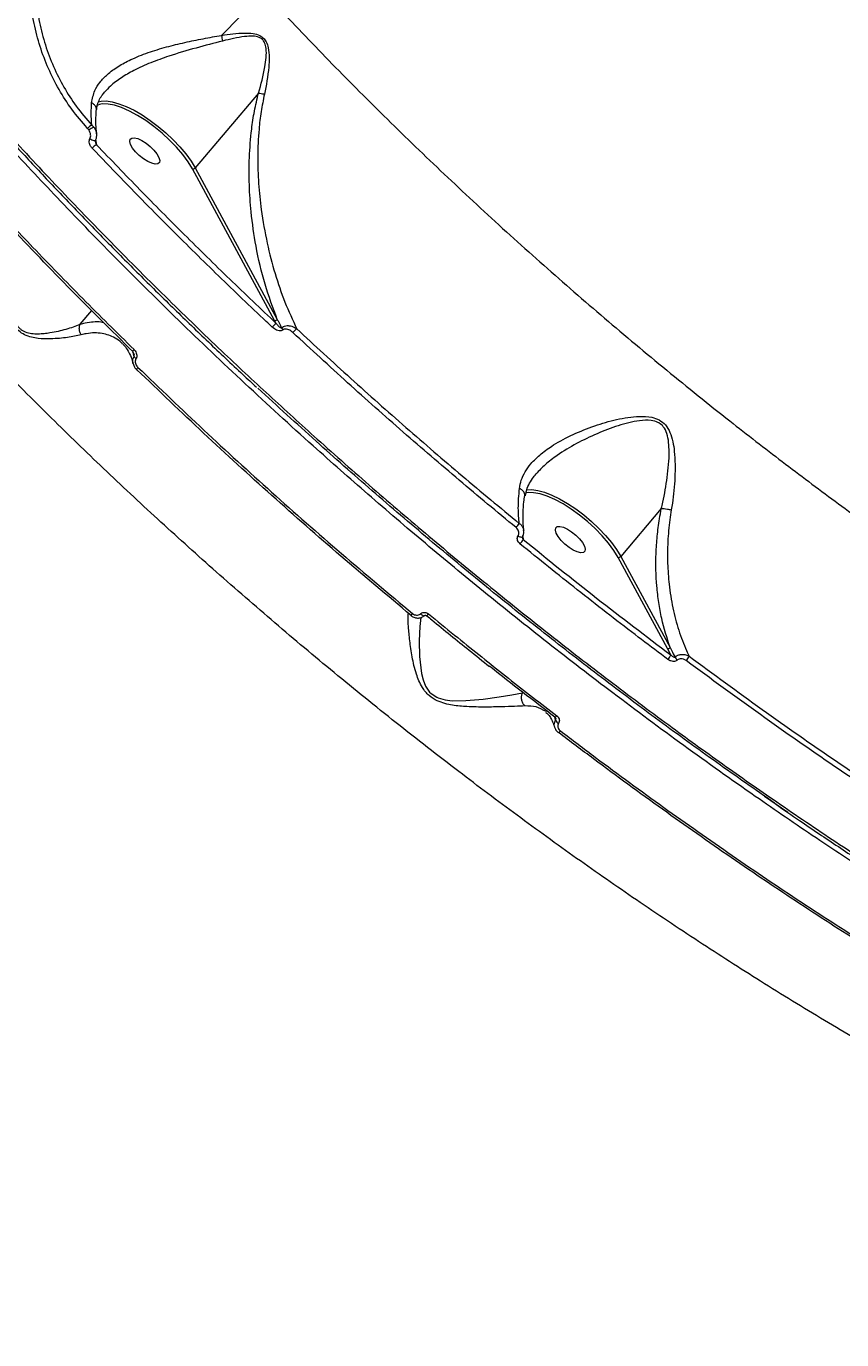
# Model space of a CAD drawing. Header units: millimetres. Extents: x -8607 to 7621, y -5747 to 4382.
# Drawn here: x 5326.1 to 5521.9, y -822.9 to -507.7 of the extents above; entities that cross this region are included whole.
import ezdxf

# ---------------------------------------------------------------- set-up
doc = ezdxf.new("R2010")
doc.units = ezdxf.units.MM
doc.layers.add('DIKOM_ОБЪЕКТ', color=7, linetype='Continuous')
doc.layers.add('DIKOM_РАЗМЕР_ОБЪЕКТА', color=7, linetype='Continuous')
doc.styles.add('style1', font='arial.ttf', dxfattribs={"width": 0.8})
doc.dimstyles.new('1-50', dxfattribs={"dimtxt": 300, "dimasz": 200, "dimexe": 100, "dimexo": 0, "dimgap": 100, "dimtad": 1, "dimtxsty": 'style1', "dimcen": 200, "dimclrd": 7, "dimclre": 7, "dimclrt": 7, "dimadec": 1, "dimazin": 2, "dimtfac": 1, "dimtmove": 0, "dimatfit": 2, "dimfxl": 0, "dimlwd": 25, "dimlwe": 18, "dimarcsym": 0})

# ---------------------------------------------------------------- blocks, each defined once
blk = doc.blocks.new('*D11')
at = {"layer": 'Defpoints', "color": 0, "transparency": 16777216}
for p in [(7619.37, -165.15), (-6826.53, -739.39), (7619.37, -5647.14)]:
    blk.add_point(p, dxfattribs=at)
at = {"layer": 'DIKOM_РАЗМЕР_ОБЪЕКТА', "color": 7, "lineweight": 18, "transparency": 16777216}
for p, q in [((7619.37, -165.15), (7619.37, -5747.14)), ((-6826.53, -739.39), (-6826.53, -5747.14))]:
    blk.add_line(p, q, dxfattribs=at)
at = {"layer": 'DIKOM_РАЗМЕР_ОБЪЕКТА', "color": 7, "lineweight": 25, "transparency": 16777216}
blk.add_line((-6626.53, -5647.14), (7419.37, -5647.14), dxfattribs=at)
at = {"layer": 'DIKOM_РАЗМЕР_ОБЪЕКТА', "color": 7, "transparency": 16777216}
for points in [[(-6626.53, -5613.8), (-6626.53, -5680.47), (-6826.53, -5647.14)], [(7419.37, -5613.8), (7419.37, -5680.47), (7619.37, -5647.14)]]:
    blk.add_solid(points, dxfattribs=at)
at = {"layer": 'DIKOM_РАЗМЕР_ОБЪЕКТА', "color": 7, "transparency": 16777216, "insert": (396.42, -5393.96), "char_height": 300, "attachment_point": 5, "style": 'style1'}
blk.add_mtext('14400', dxfattribs=at)
blk = doc.blocks.new('*D13')
at = {"layer": 'Defpoints', "color": 0, "transparency": 16777216}
for p in [(-5326.53, -191.39), (6073.47, -191.39), (6073.47, -4959.53)]:
    blk.add_point(p, dxfattribs=at)
at = {"layer": 'DIKOM_РАЗМЕР_ОБЪЕКТА', "color": 7, "lineweight": 18, "transparency": 16777216}
for p, q in [((-5326.53, -191.39), (-5326.53, -5059.53)), ((6073.47, -191.39), (6073.47, -5059.53))]:
    blk.add_line(p, q, dxfattribs=at)
at = {"layer": 'DIKOM_РАЗМЕР_ОБЪЕКТА', "color": 7, "lineweight": 25, "transparency": 16777216}
blk.add_line((-5126.53, -4959.53), (5873.47, -4959.53), dxfattribs=at)
at = {"layer": 'DIKOM_РАЗМЕР_ОБЪЕКТА', "color": 7, "transparency": 16777216}
for points in [[(-5126.53, -4926.2), (-5126.53, -4992.86), (-5326.53, -4959.53)], [(5873.47, -4926.2), (5873.47, -4992.86), (6073.47, -4959.53)]]:
    blk.add_solid(points, dxfattribs=at)
at = {"layer": 'DIKOM_РАЗМЕР_ОБЪЕКТА', "color": 7, "transparency": 16777216, "insert": (373.47, -4706.36), "char_height": 300, "attachment_point": 5, "style": 'style1'}
blk.add_mtext('11400', dxfattribs=at)

msp = doc.modelspace()

# ---------------------------------------------------------------- linework, layer by layer
at = {"layer": 'DIKOM_ОБЪЕКТ', "color": 7, "linetype": 'Continuous', "lineweight": 15}
for p, q in [((5381.882, -523.707), (5366.694, -541.651)), ((5341.169, -532.568), (5340.861, -532.174)), ((5341.877, -531.389), (5342.375, -531.908)), ((5342.732, -535.051), (5342.745, -535.033)), ((5342.774, -534.847), (5343.007, -536.113)), ((5343.016, -533.477), (5342.959, -533.091)), ((5385.74, -578.249), (5366.036, -541.87)), ((5366.694, -541.651), (5386.399, -578.03)), ((5339.061, -579.188), (5341.854, -575.888)), ((5386.134, -578.975), (5385.74, -578.249)), ((5448.515, -615.083), (5448.224, -615.375)), ((5478.575, -623.417), (5468.856, -634.9)), ((5445.323, -630.13), (5445.457, -630.859)), ((5480.037, -656.979), (5468.197, -635.119)), ((5468.856, -634.9), (5480.696, -656.761)), ((5480.892, -658.546), (5480.037, -656.979)), ((5445.272, -667.649), (5445.394, -667.505)), ((5450.982, -672.289), (5450.848, -672.158)), ((5453.896, -677.2), (5453.892, -677.197)), ((5503.333, -692.388), (5508.984, -696.227))]:
    msp.add_line(p, q, dxfattribs=at)
at = {"layer": 'DIKOM_ОБЪЕКТ', "color": 7, "linetype": 'Continuous', "lineweight": 15, "flags": 128}
for points in [[(5343.378, -525.848), (5344.092, -525.665), (5345.328, -525.611), (5346.771, -525.809), (5348.39, -526.256), (5350.15, -526.941), (5352.012, -527.849), (5353.937, -528.961), (5355.882, -530.253), (5357.805, -531.697), (5359.664, -533.261), (5361.42, -534.912), (5363.034, -536.613), (5364.471, -538.328), (5365.7, -540.02), (5366.694, -541.651)], [(5366.036, -541.87), (5365.011, -540.198), (5363.734, -538.464), (5362.236, -536.708), (5360.553, -534.974), (5358.726, -533.304), (5356.799, -531.738), (5354.818, -530.313), (5352.831, -529.064), (5350.886, -528.022), (5349.031, -527.21), (5347.309, -526.65), (5345.763, -526.355), (5344.443, -526.33)], [(5341.426, -534.623), (5341.657, -534.78), (5341.905, -534.917), (5342.152, -535.022), (5342.376, -535.087), (5342.561, -535.108), (5342.69, -535.081), (5342.732, -535.051)], [(5358.084, -540.406), (5357.71, -540.713), (5357.081, -540.768), (5356.25, -540.566), (5355.284, -540.124), (5354.26, -539.478), (5353.262, -538.68), (5352.371, -537.795), (5351.659, -536.894), (5351.183, -536.05), (5350.982, -535.332), (5351.072, -534.798), (5351.447, -534.491), (5352.075, -534.436), (5352.906, -534.638), (5353.872, -535.08), (5354.896, -535.726), (5355.894, -536.524), (5356.785, -537.409), (5357.498, -538.31), (5357.974, -539.154), (5358.174, -539.872), (5358.084, -540.406)], [(5352, -585.249), (5351.89, -585.384), (5351.8, -585.508), (5351.731, -585.616), (5351.688, -585.703), (5351.671, -585.768), (5351.682, -585.806), (5351.684, -585.808)], [(5351.684, -585.808), (5351.719, -585.817), (5351.782, -585.8)], [(5352.953, -589.534), (5352.848, -589.663), (5352.76, -589.782), (5352.691, -589.886), (5352.646, -589.972), (5352.624, -590.037), (5352.627, -590.079), (5352.631, -590.085)], [(5352.631, -590.085), (5352.654, -590.096), (5352.705, -590.088)], [(5446.604, -619.579), (5446.592, -619.58), (5446.057, -619.661)], [(5446.15, -618.931), (5446.253, -618.914), (5447.489, -618.86), (5448.932, -619.058), (5450.551, -619.504), (5452.311, -620.189), (5454.173, -621.098), (5456.098, -622.21), (5458.043, -623.502), (5459.966, -624.946), (5461.826, -626.51), (5463.581, -628.16), (5465.195, -629.862), (5466.632, -631.577), (5467.861, -633.268), (5468.856, -634.9)], [(5468.197, -635.119), (5467.172, -633.447), (5465.895, -631.712), (5464.397, -629.957), (5462.715, -628.223), (5460.887, -626.553), (5458.96, -624.986), (5456.979, -623.561), (5454.992, -622.313), (5453.047, -621.27), (5451.192, -620.459), (5449.47, -619.899), (5447.925, -619.604), (5446.604, -619.579)], [(5444.187, -629.962), (5444.4, -630.077), (5444.611, -630.167), (5444.81, -630.226), (5444.984, -630.251), (5445.124, -630.241), (5445.22, -630.196), (5445.251, -630.16)], [(5460.245, -633.655), (5459.871, -633.962), (5459.243, -634.016), (5458.412, -633.815), (5457.445, -633.373), (5456.422, -632.727), (5455.424, -631.929), (5454.532, -631.043), (5453.82, -630.142), (5453.344, -629.299), (5453.143, -628.581), (5453.233, -628.047), (5453.608, -627.74), (5454.236, -627.685), (5455.067, -627.886), (5456.033, -628.328), (5457.057, -628.974), (5458.055, -629.772), (5458.946, -630.658), (5459.659, -631.559), (5460.135, -632.403), (5460.336, -633.121), (5460.245, -633.655)], [(5418.473, -649.081), (5418.475, -649.072), (5418.498, -649.036)], [(5420.813, -648.657), (5420.953, -648.797), (5421.096, -648.919), (5421.237, -649.018), (5421.369, -649.089), (5421.487, -649.131), (5421.588, -649.141), (5421.665, -649.119), (5421.688, -649.102)], [(5420.825, -649.536), (5420.576, -651.735), (5420.438, -655.169), (5420.512, -658.877), (5421.002, -663.024), (5421.382, -664.515), (5421.997, -666.033), (5422.969, -667.436), (5423.353, -667.812), (5424.694, -668.687), (5425.039, -668.838), (5426.69, -669.307), (5428.41, -669.511), (5431.68, -669.495), (5435.834, -669.114), (5439.659, -668.601), (5442.701, -668.125), (5445.265, -667.657), (5445.267, -667.657), (5445.267, -667.657)], [(5453.011, -673.539), (5453.005, -673.511), (5453.021, -673.454)], [(5453.477, -673.116), (5453.364, -673.246), (5453.26, -673.357), (5453.17, -673.445), (5453.097, -673.506), (5453.044, -673.538), (5453.013, -673.54), (5453.011, -673.539)], [(5454.364, -676.78), (5454.254, -676.906), (5454.153, -677.013), (5454.065, -677.099), (5453.992, -677.161), (5453.937, -677.196), (5453.901, -677.203), (5453.896, -677.2)]]:
    msp.add_lwpolyline(points, dxfattribs=at)
at = {"layer": 'DIKOM_ОБЪЕКТ', "color": 7, "linetype": 'Continuous', "lineweight": 15}
for centre, radius, start, end in [((5276.557, -410.523), 138.446, 314.15325, 320.17291), ((5385.498, -508.015), 12.637, 188.37528, 194.66768), ((5344.715, -530.003), 3.683, 94.23809, 117.64668), ((5342.974, -533.859), 2.703, 113.9527, 141.42065), ((5343.349, -535.122), 3.358, 106.86683, 130.4822), ((5341.204, -533.273), 1.798, 7.11114, 49.38105), ((5343.984, -538.477), 2.558, 112.46814, 142.44786), ((5366.195, -541.247), 0.643, 255.67972, 321.05726), ((5389.093, -583.014), 5.007, 126.22618, 141.24072), ((5385.899, -577.626), 0.643, 255.68058, 321.05712), ((5389.286, -579.256), 1.997, 202.6567, 220.40191), ((5394.701, -584.89), 5.88, 128.31101, 140.74246), ((5353.186, -586.351), 1.297, 204.67574, 237.36607), ((5430.955, -617.037), 16.799, 319.3703, 323.70686), ((5434.548, -623.158), 13.353, 319.19596, 324.78281), ((5468.356, -634.496), 0.643, 255.67972, 321.05726), ((5416.115, -646.545), 3.462, 312.91722, 323.23293), ((5420.69, -647.254), 2.498, 310.43904, 324.77278), ((5480.196, -656.357), 0.643, 255.68058, 321.05712), ((5476.928, -656.723), 4.363, 318.11607, 335.30669), ((5484.106, -657.985), 2.46, 205.48137, 226.58414), ((5481.25, -656.967), 4.414, 318.41248, 335.02663), ((5454.566, -673.609), 1.501, 204.07813, 244.70411)]:
    msp.add_arc(centre, radius, start, end, dxfattribs=at)
for points, knots in [([(5800.866, -803.55), (5798.82, -803.961), (5793.452, -805.042), (5784.101, -806.083), (5772.972, -806.48), (5761.475, -806.091), (5750.043, -805.036), (5738.442, -803.37), (5726.87, -801.186), (5714.156, -798.261), (5700.232, -794.471), (5685.3, -789.76), (5670.337, -784.454), (5655.838, -778.796), (5641.463, -772.717), (5627.421, -766.359), (5612.292, -759.074), (5596.058, -750.765), (5579.016, -741.488), (5562.272, -731.86), (5546.339, -722.237), (5530.812, -712.432), (5515.883, -702.615), (5500.259, -691.94), (5483.974, -680.362), (5467.365, -668.055), (5451.324, -655.697), (5436.311, -643.702), (5421.905, -631.787), (5408.262, -620.128), (5393.784, -607.354), (5378.56, -593.432), (5362.985, -578.604), (5348.225, -563.991), (5334.667, -550.045), (5321.906, -536.417), (5310.049, -523.279), (5297.899, -509.305), (5285.576, -494.518), (5273.441, -479.225), (5262.26, -464.415), (5252.289, -450.515), (5243.186, -437.146), (5235.009, -424.46), (5227.33, -411.895), (5222.721, -403.719), (5220.372, -399.551)], [0, 0, 0, 0, 0.0156509, 0.0410528, 0.0664547, 0.0899044, 0.1133542, 0.1348277, 0.1563011, 0.1771003, 0.2025022, 0.227904, 0.2513538, 0.2748036, 0.2962771, 0.3177505, 0.3385497, 0.3639515, 0.3893534, 0.4128032, 0.436253, 0.4577264, 0.4791999, 0.4999991, 0.5244807, 0.5489623, 0.5715463, 0.5941304, 0.614795, 0.6354597, 0.6554668, 0.6808687, 0.7062706, 0.7297205, 0.7531703, 0.7746438, 0.7961173, 0.8169165, 0.8423185, 0.8677204, 0.8911702, 0.9146201, 0.9360936, 0.9575671, 0.9783663, 1, 1, 1, 1]), ([(5340.861, -532.174), (5339.55, -530.668), (5337.03, -527.771), (5333.93, -522.909), (5331.383, -517.875), (5329.367, -512.551), (5327.914, -507.011), (5327.021, -501.328), (5326.688, -495.582), (5326.941, -489.853), (5327.702, -484.192), (5328.654, -480.559), (5329.129, -478.746)], [0, 0, 0, 0, 0.1070822, 0.2059729, 0.3051836, 0.4040767, 0.5033365, 0.6029167, 0.7021785, 0.8013468, 0.9008323, 1, 1, 1, 1]), ([(5330.447, -479.06), (5329.979, -480.837), (5329.043, -484.397), (5328.292, -489.945), (5328.037, -495.559), (5328.357, -501.188), (5329.225, -506.754), (5330.641, -512.181), (5332.61, -517.394), (5335.099, -522.322), (5338.13, -527.081), (5340.595, -529.916), (5341.877, -531.389)], [0, 0, 0, 0, 0.0992791, 0.1988747, 0.2981529, 0.3974211, 0.4970075, 0.5962723, 0.6950874, 0.794221, 0.893033, 1, 1, 1, 1]), ([(5711.582, -817.547), (5707.676, -817.359), (5699.854, -816.982), (5687.239, -815.355), (5673.996, -812.945), (5660.087, -809.673), (5645.573, -805.562), (5632.533, -801.281), (5621.232, -797.188), (5611.837, -793.557), (5602.282, -789.638), (5592.621, -785.454), (5582.882, -781.021), (5573.063, -776.34), (5563.13, -771.395), (5553.118, -766.203), (5543.052, -760.779), (5531.281, -754.201), (5517.742, -746.304), (5502.588, -737.024), (5487.52, -727.369), (5472.78, -717.514), (5458.239, -707.393), (5444.019, -697.113), (5429.56, -686.269), (5414.899, -674.86), (5400.155, -662.943), (5385.74, -650.854), (5371.874, -638.799), (5358.423, -626.685), (5345.488, -614.624), (5332.557, -602.139), (5319.679, -589.246), (5306.979, -576.031), (5294.813, -562.866), (5283.356, -549.967), (5272.485, -537.221), (5262.266, -524.737), (5252.761, -512.604), (5243.907, -500.835), (5238.501, -493.224), (5235.796, -489.415)], [0, 0, 0, 0, 0.0313442, 0.0627863, 0.0943729, 0.1260597, 0.1578952, 0.1898332, 0.2088969, 0.2279605, 0.2471123, 0.2662641, 0.2851552, 0.3040463, 0.3230231, 0.3419999, 0.3608337, 0.3796886, 0.4078365, 0.436055, 0.4634313, 0.4908725, 0.5172469, 0.5436791, 0.5696677, 0.5978616, 0.6261261, 0.6535469, 0.6810325, 0.7074494, 0.733924, 0.7599541, 0.788218, 0.8165526, 0.8440412, 0.8715946, 0.8980763, 0.9246157, 0.9507092, 0.9753315, 1, 1, 1, 1]), ([(5291.469, -499.605), (5292.407, -500.743), (5295.599, -504.614), (5301.227, -511.227), (5308.327, -519.421), (5315.577, -527.582), (5322.946, -535.693), (5330.44, -543.756), (5338.06, -551.774), (5345.808, -559.75), (5353.687, -567.686), (5361.697, -575.586), (5369.848, -583.446), (5376.43, -589.691), (5380.329, -593.292), (5381.429, -594.308)], [0, 0, 0, 0, 0.0355973, 0.1211404, 0.206706, 0.2918458, 0.3765921, 0.4610416, 0.545291, 0.6294366, 0.7135749, 0.797783, 0.8821441, 0.9667541, 1, 1, 1, 1]), ([(5291.674, -498.944), (5294.373, -502.175), (5300.506, -509.517), (5310.476, -520.978), (5321.813, -533.588), (5333.803, -546.453), (5346.71, -559.816), (5359.792, -572.88), (5372.475, -585.113), (5384.384, -596.255), (5396.46, -607.239), (5409.253, -618.531), (5422.846, -630.152), (5437.026, -641.89), (5451.447, -653.427), (5466.001, -664.677), (5479.847, -675.023), (5493.289, -684.743), (5506.682, -694.122), (5520.505, -703.477), (5534.817, -712.81), (5549.528, -722.038), (5564.261, -730.894), (5578.906, -739.311), (5592.636, -746.849), (5605.781, -753.737), (5618.633, -760.163), (5631.646, -766.338), (5644.802, -772.223), (5657.783, -777.665), (5671.668, -783.08), (5686.34, -788.297), (5699.626, -792.48), (5710.603, -795.558), (5720.29, -798.009), (5730.578, -800.274), (5741.608, -802.266), (5752.488, -803.752), (5763.184, -804.688), (5773.435, -805.03), (5782.648, -804.786), (5790.881, -804.07), (5798.912, -802.878), (5807.143, -801.036), (5815.303, -798.29), (5820.674, -796.112), (5823.114, -794.658), (5823.282, -794.558)], [0, 0, 0, 0, 0.0175092, 0.0397789, 0.0620872, 0.0859438, 0.109848, 0.1352927, 0.158087, 0.1780911, 0.1981231, 0.2207474, 0.2434121, 0.2665002, 0.2911499, 0.3141799, 0.3372526, 0.3579793, 0.3787371, 0.4013613, 0.4240261, 0.4471142, 0.4717638, 0.4947939, 0.5178666, 0.5385933, 0.5593511, 0.581623, 0.6039335, 0.6263717, 0.6488494, 0.6771966, 0.7056237, 0.722785, 0.7399639, 0.7622358, 0.7845463, 0.8084073, 0.8323159, 0.856411, 0.880555, 0.9005523, 0.9205775, 0.9463937, 0.9722099, 0.9980864, 1, 1, 1, 1]), ([(5382.881, -499.194), (5387.075, -503.66), (5395.473, -512.603), (5408.605, -525.902), (5422.117, -539.099), (5436.04, -552.173), (5450.319, -565.077), (5464.94, -577.79), (5479.847, -590.257), (5494.1, -601.717), (5507.606, -612.187), (5520.321, -621.719), (5533.131, -630.997), (5546.028, -640.012), (5558.98, -648.74), (5571.972, -657.168), (5584.967, -665.268), (5597.035, -672.482), (5608.154, -678.872), (5618.305, -684.495), (5628.369, -689.86), (5638.348, -694.968), (5648.247, -699.821), (5658.019, -704.397), (5667.64, -708.685), (5677.115, -712.691), (5686.465, -716.423), (5695.687, -719.879), (5704.76, -723.05), (5713.657, -725.925), (5722.36, -728.5), (5730.87, -730.776), (5739.191, -732.752), (5747.285, -734.421), (5755.131, -735.78), (5762.735, -736.833), (5770.114, -737.582), (5778.01, -738.071), (5786.308, -738.174), (5794.879, -737.752), (5802.99, -736.793), (5810.609, -735.298), (5817.724, -733.272), (5824.307, -730.707), (5830.405, -727.648), (5834.004, -725.167), (5835.806, -723.925)], [0, 0, 0, 0, 0.0279517, 0.0559711, 0.0841497, 0.112398, 0.140846, 0.1693659, 0.1980505, 0.2268089, 0.2504876, 0.2742079, 0.2980249, 0.3218842, 0.3458643, 0.3698877, 0.3940102, 0.4181768, 0.4373171, 0.4564794, 0.475545, 0.4946105, 0.5137639, 0.5329172, 0.5518732, 0.5708292, 0.5898716, 0.608914, 0.6280087, 0.6471254, 0.6661455, 0.6851656, 0.7042731, 0.7233807, 0.7422913, 0.7612018, 0.7801984, 0.799195, 0.8241795, 0.8492136, 0.8742975, 0.8994316, 0.9244982, 0.9496151, 0.9747822, 1, 1, 1, 1]), ([(5341.833, -526.047), (5342.021, -525.047), (5342.35, -523.292), (5343.802, -521.05), (5345.651, -519.096), (5348.139, -517.283), (5351.416, -515.523), (5355.341, -513.961), (5359.727, -512.631), (5364.186, -511.546), (5368.612, -510.634), (5371.536, -510.115), (5372.996, -509.856)], [0, 0, 0, 0, 0.1044896, 0.1833863, 0.2623378, 0.3558367, 0.4494206, 0.5631928, 0.6770793, 0.784506, 0.8924056, 1, 1, 1, 1]), ([(5372.996, -509.856), (5374.838, -509.597), (5377.386, -509.239), (5380.456, -509.352), (5382.035, -509.744), (5383.119, -510.469), (5383.86, -511.495), (5384.344, -513.1), (5384.477, -515.175), (5384.302, -518.911), (5383.73, -521.818), (5383.309, -523.958)], [0, 0, 0, 0, 0.231126, 0.3196834, 0.3914237, 0.4367156, 0.4822454, 0.5456917, 0.6388374, 0.7342148, 1, 1, 1, 1]), ([(5381.891, -523.701), (5381.892, -523.699), (5382.513, -521.642), (5383.223, -518.819), (5383.763, -515.215), (5383.801, -513.248), (5383.491, -511.718), (5382.861, -510.778), (5381.862, -510.184), (5380.383, -509.984), (5377.455, -510.197), (5375.036, -510.786), (5373.273, -511.215)], [0, 0, 0, 0, 0.0003162, 0.2742187, 0.3691414, 0.4635431, 0.5235455, 0.5648656, 0.6061822, 0.6747258, 0.7630177, 1, 1, 1, 1]), ([(5373.273, -511.215), (5371.153, -511.761), (5366.858, -512.866), (5361.015, -514.59), (5355.982, -516.404), (5352.136, -518.121), (5348.888, -520), (5346.509, -521.748), (5345.369, -523.019), (5344.909, -523.531)], [0, 0, 0, 0, 0.2014165, 0.4080221, 0.5485192, 0.6921819, 0.8054936, 0.9216132, 1, 1, 1, 1]), ([(5341.877, -531.389), (5341.804, -530.452), (5341.675, -528.785), (5341.785, -526.881), (5341.833, -526.047)], [0, 0, 0, 0, 0.5623929, 1, 1, 1, 1]), ([(5342.944, -527.716), (5342.957, -527.664), (5343.019, -527.416), (5342.846, -526.949), (5342.469, -526.453), (5342.076, -526.174), (5341.87, -526.066), (5341.833, -526.047)], [0, 0, 0, 0, 0.0836718, 0.4009133, 0.718156, 0.9496895, 1, 1, 1, 1]), ([(5343.028, -527.73), (5343.052, -527.435), (5343.116, -526.66), (5343.543, -525.522), (5344.137, -524.424), (5344.688, -523.786), (5344.909, -523.531)], [0, 0, 0, 0, 0.1992168, 0.5221951, 0.8087622, 1, 1, 1, 1]), ([(5386.399, -578.03), (5385.364, -575.254), (5383.294, -569.703), (5381.271, -560.964), (5380.106, -552.936), (5379.617, -545.793), (5379.615, -539.176), (5380.091, -533.221), (5380.855, -528.043), (5381.54, -525.152), (5381.882, -523.707)], [0, 0, 0, 0, 0.1801421, 0.3602677, 0.5134826, 0.627815, 0.7423229, 0.8564285, 0.9282344, 1, 1, 1, 1]), ([(5383.309, -523.958), (5383.022, -525.361), (5382.448, -528.168), (5381.877, -533.202), (5381.615, -539), (5381.845, -545.447), (5382.569, -552.414), (5383.857, -559.657), (5385.789, -567.055), (5388.132, -573.952), (5390.082, -578.169), (5391.056, -580.277)], [0, 0, 0, 0, 0.0661314, 0.1323031, 0.238336, 0.3447311, 0.4509767, 0.593956, 0.7292239, 0.864722, 1, 1, 1, 1]), ([(5381.882, -523.707), (5381.883, -523.706), (5381.885, -523.704), (5381.888, -523.701), (5381.89, -523.701), (5381.891, -523.701)], [0, 0, 0, 0, 0.39098408, 0.78604175, 1, 1, 1, 1]), ([(5381.891, -523.701), (5382.095, -523.728), (5382.471, -523.778), (5382.998, -523.886), (5383.267, -523.948), (5383.309, -523.958)], [0, 0, 0, 0, 0.4994815, 0.9205566, 1, 1, 1, 1]), ([(5342.995, -533.05), (5342.985, -532.974), (5342.896, -532.269), (5342.844, -530.763), (5342.855, -529.038), (5342.966, -527.946), (5342.992, -527.69)], [0, 0, 0, 0, 0.0498772, 0.4609727, 0.8737504, 1, 1, 1, 1]), ([(5341.426, -534.623), (5341.486, -534.487), (5341.604, -534.217), (5341.611, -533.675), (5341.476, -533.103), (5341.266, -532.737), (5341.169, -532.568)], [0, 0, 0, 0, 0.2096764, 0.4181568, 0.729856, 1, 1, 1, 1]), ([(5342.375, -531.908), (5342.536, -532.141), (5342.867, -532.617), (5342.965, -533.174), (5343.016, -533.459)], [0, 0, 0, 0, 0.4886801, 1, 1, 1, 1]), ([(5341.956, -536.918), (5341.91, -536.866), (5341.689, -536.622), (5341.404, -536.143), (5341.248, -535.529), (5341.254, -535.015), (5341.369, -534.754), (5341.426, -534.623)], [0, 0, 0, 0, 0.0843516, 0.4026499, 0.6518232, 0.8254915, 1, 1, 1, 1]), ([(5342.732, -535.373), (5342.725, -535.341), (5342.708, -535.267), (5342.711, -535.164), (5342.723, -535.086), (5342.74, -535.039), (5342.748, -535.028), (5342.749, -535.027), (5342.749, -535.027)], [0, 0, 0, 0, 0.1863882, 0.4332983, 0.590921, 0.7146992, 0.851397, 1, 1, 1, 1]), ([(5342.733, -535.373), (5342.748, -535.451), (5342.795, -535.687), (5342.902, -535.923), (5342.988, -536.079), (5343.007, -536.113)], [0, 0, 0, 0, 0.2822079, 0.846843, 1, 1, 1, 1]), ([(5342.743, -535.033), (5342.745, -535.03), (5342.893, -534.839), (5343.018, -534.34), (5343.097, -533.796), (5343.03, -533.502), (5343.02, -533.458)], [0, 0, 0, 0, 0.0067529, 0.4511889, 0.9164484, 1, 1, 1, 1]), ([(5385.188, -579.879), (5384.707, -579.426), (5382.298, -577.162), (5376.071, -571.25), (5366.63, -562.086), (5354.553, -550.042), (5346.464, -541.615), (5341.956, -536.918)], [0, 0, 0, 0, 0.0321573, 0.1607921, 0.4182836, 0.6757752, 1, 1, 1, 1]), ([(5343.007, -536.113), (5346.455, -539.715), (5353.357, -546.925), (5364.039, -557.675), (5374.941, -568.379), (5382.401, -575.441), (5386.134, -578.975)], [0, 0, 0, 0, 0.2491447, 0.4986289, 0.7491418, 1, 1, 1, 1]), ([(5339.322, -581.713), (5338.266, -581.94), (5336.13, -582.399), (5332.517, -582.734), (5329.513, -582.684), (5327.379, -582.334), (5325.783, -581.804), (5324.294, -580.842), (5323.037, -579.313), (5322.178, -577.361), (5321.388, -574.482), (5320.801, -570.858), (5320.235, -566.495), (5319.678, -562.191), (5319.121, -558.492), (5318.666, -555.909), (5318.446, -554.891), (5318.376, -554.566)], [0, 0, 0, 0, 0.1072064, 0.2168613, 0.2900354, 0.3271497, 0.3651453, 0.3987736, 0.4327384, 0.4750795, 0.5157508, 0.6014167, 0.6890474, 0.786321, 0.8855657, 0.963492, 1, 1, 1, 1]), ([(5351.782, -585.8), (5346.524, -580.605), (5335.993, -570.2), (5325.972, -559.65), (5320.954, -554.367)], [0, 0, 0, 0, 0.4992727, 1, 1, 1, 1]), ([(5321.099, -553.74), (5321.539, -554.208), (5323.737, -556.544), (5329.869, -562.992), (5339.65, -573.061), (5347.881, -581.184), (5352, -585.249)], [0, 0, 0, 0, 0.0441412, 0.2207137, 0.6100127, 1, 1, 1, 1]), ([(5321.595, -555.035), (5321.615, -555.287), (5321.695, -556.277), (5321.839, -558.763), (5321.985, -562.441), (5322.082, -566.627), (5322.199, -570.889), (5322.383, -574.051), (5322.717, -576.164), (5322.932, -577.145), (5323.231, -578.122), (5323.606, -578.954), (5324.037, -579.619), (5324.381, -580.011), (5324.784, -580.379), (5325.253, -580.714), (5326.18, -581.156), (5327.447, -581.431), (5328.959, -581.488), (5330.432, -581.391), (5332.778, -581.073), (5335.823, -580.355), (5338.053, -579.604), (5339.054, -579.199), (5339.055, -579.198)], [0, 0, 0, 0, 0.0279435, 0.10981, 0.2102337, 0.3125263, 0.3999429, 0.4886733, 0.508526, 0.5284954, 0.5482071, 0.5684105, 0.5812892, 0.5945595, 0.59935, 0.6145581, 0.6303115, 0.6660343, 0.7031702, 0.7400105, 0.7770402, 0.8874256, 0.9998885, 1, 1, 1, 1]), ([(5339.322, -581.713), (5339.296, -581.671), (5339.127, -581.395), (5338.909, -580.818), (5338.826, -579.969), (5338.978, -579.455), (5339.055, -579.198)], [0, 0, 0, 0, 0.056229, 0.3685429, 0.6842715, 1, 1, 1, 1]), ([(5339.055, -579.198), (5339.055, -579.197), (5339.056, -579.195), (5339.059, -579.191), (5339.06, -579.189), (5339.061, -579.188)], [0, 0, 0, 0, 0.3001999, 0.7069773, 1, 1, 1, 1]), ([(5339.061, -579.188), (5339.474, -579.07), (5340.579, -578.755), (5342.253, -578.534), (5343.723, -578.512), (5344.488, -578.688), (5344.71, -578.739)], [0, 0, 0, 0, 0.1981126, 0.5293278, 0.8629722, 1, 1, 1, 1]), ([(5387.765, -580.55), (5387.725, -580.582), (5387.596, -580.682), (5387.284, -580.787), (5386.794, -580.781), (5386.028, -580.548), (5385.521, -580.144), (5385.188, -579.879)], [0, 0, 0, 0, 0.0555185, 0.1783962, 0.3495223, 0.5728916, 1, 1, 1, 1]), ([(5386.134, -578.975), (5386.32, -579.205), (5386.596, -579.547), (5386.987, -579.882), (5387.216, -580.017), (5387.366, -580.057), (5387.427, -580.032), (5387.443, -580.025)], [0, 0, 0, 0, 0.4939038, 0.7308129, 0.8854639, 0.9700829, 1, 1, 1, 1]), ([(5386.399, -578.03), (5386.513, -578.251), (5386.859, -578.917), (5387.209, -579.581), (5387.443, -580.025)], [0, 0, 0, 0, 0.3320291, 1, 1, 1, 1]), ([(5387.443, -580.025), (5387.503, -579.975), (5387.698, -579.814), (5388.141, -579.601), (5388.822, -579.483), (5389.735, -579.583), (5390.506, -579.896), (5390.945, -580.2), (5391.056, -580.277)], [0, 0, 0, 0, 0.0635458, 0.2059318, 0.3867575, 0.5938455, 0.8977465, 1, 1, 1, 1]), ([(5349.271, -583.951), (5349.196, -583.865), (5348.667, -583.256), (5347.112, -582.226), (5344.933, -581.384), (5342.528, -581.214), (5340.837, -581.357), (5339.728, -581.617), (5339.322, -581.713)], [0, 0, 0, 0, 0.03314155, 0.2342895, 0.56370418, 0.73216062, 0.90184767, 1, 1, 1, 1]), ([(5390.148, -581.169), (5389.831, -580.917), (5389.362, -580.543), (5388.656, -580.33), (5388.212, -580.326), (5387.923, -580.427), (5387.802, -580.522), (5387.765, -580.55)], [0, 0, 0, 0, 0.4385519, 0.6486814, 0.8192315, 0.9451773, 1, 1, 1, 1]), ([(5443.704, -627.976), (5439.15, -624.209), (5430.034, -616.668), (5416.557, -605.053), (5403.217, -593.236), (5394.507, -585.194), (5390.148, -581.169)], [0, 0, 0, 0, 0.2488775, 0.4981996, 0.7488726, 1, 1, 1, 1]), ([(5391.056, -580.277), (5395.366, -584.256), (5403.995, -592.223), (5417.263, -603.982), (5430.748, -615.609), (5439.91, -623.188), (5444.495, -626.981)], [0, 0, 0, 0, 0.2488778, 0.4982002, 0.748873, 1, 1, 1, 1]), ([(5349.292, -583.961), (5349.349, -584.008), (5349.746, -584.337), (5350.374, -585.216), (5351.123, -586.638), (5351.588, -587.802), (5351.754, -588.554), (5351.777, -588.657)], [0, 0, 0, 0, 0.053611, 0.3672434, 0.667479, 0.9544743, 1, 1, 1, 1]), ([(5351.674, -585.817), (5351.719, -585.857), (5351.849, -585.973), (5351.981, -586.204), (5352.024, -586.386), (5352.04, -586.453)], [0, 0, 0, 0, 0.2527203, 0.7257551, 1, 1, 1, 1]), ([(5352.007, -586.893), (5351.992, -586.811), (5351.933, -586.507), (5351.874, -586.208), (5351.831, -585.988)], [0, 0, 0, 0, 0.2677388, 1, 1, 1, 1]), ([(5352, -585.249), (5352.099, -585.358), (5352.331, -585.61), (5352.57, -586.073), (5352.687, -586.576), (5352.675, -587.05), (5352.549, -587.312), (5352.486, -587.443)], [0, 0, 0, 0, 0.1825282, 0.4237843, 0.6274648, 0.8134356, 1, 1, 1, 1]), ([(5351.799, -588.651), (5351.758, -588.504), (5351.655, -588.133), (5351.707, -587.507), (5351.906, -587.099), (5352.007, -586.893)], [0, 0, 0, 0, 0.2451987, 0.6177252, 1, 1, 1, 1]), ([(5351.799, -588.631), (5351.834, -588.776), (5351.937, -589.205), (5352.244, -589.711), (5352.558, -589.98), (5352.653, -590.062)], [0, 0, 0, 0, 0.2639782, 0.7778645, 1, 1, 1, 1]), ([(5352.007, -586.893), (5352.021, -586.862), (5352.044, -586.81), (5352.064, -586.684), (5352.064, -586.563), (5352.044, -586.478), (5352.038, -586.453)], [0, 0, 0, 0, 0.2123543, 0.3682811, 0.8223456, 1, 1, 1, 1]), ([(5352.486, -587.443), (5352.425, -587.57), (5352.303, -587.823), (5352.291, -588.278), (5352.406, -588.755), (5352.636, -589.191), (5352.856, -589.43), (5352.953, -589.534)], [0, 0, 0, 0, 0.188925, 0.3774349, 0.5791838, 0.8164502, 1, 1, 1, 1]), ([(5418.498, -649.036), (5412.867, -644.324), (5401.589, -634.887), (5384.992, -620.275), (5368.618, -605.356), (5358.014, -595.182), (5352.705, -590.088)], [0, 0, 0, 0, 0.2482526, 0.4971936, 0.7482408, 1, 1, 1, 1]), ([(5352.953, -589.534), (5358.199, -594.569), (5368.705, -604.653), (5385.031, -619.541), (5401.736, -634.262), (5413.166, -643.828), (5418.889, -648.618)], [0, 0, 0, 0, 0.2482523, 0.4971932, 0.7482405, 1, 1, 1, 1]), ([(5505.732, -694.07), (5501.113, -690.855), (5491.866, -684.419), (5478.025, -674.359), (5464.216, -664.008), (5450.382, -653.286), (5436.566, -642.224), (5422.778, -630.821), (5409.132, -619.157), (5395.403, -607.066), (5386.378, -598.773), (5381.75, -594.521)], [0, 0, 0, 0, 0.1081762, 0.2165383, 0.3254646, 0.4345807, 0.5458727, 0.6573671, 0.7694765, 0.8817928, 1, 1, 1, 1]), ([(5444.524, -618.575), (5444.643, -617.921), (5444.892, -616.55), (5445.841, -614.583), (5447.379, -612.432), (5449.658, -610.247), (5453.053, -607.844), (5457.376, -605.545), (5462.508, -603.53), (5467.817, -601.926), (5472.457, -601.195), (5475.955, -601.325), (5478.15, -602.054), (5479.714, -603.318), (5480.771, -605.18), (5481.401, -607.356), (5481.893, -610.971), (5481.948, -615.954), (5481.468, -620.647), (5481.066, -623.198), (5480.984, -623.721)], [0, 0, 0, 0, 0.039972, 0.0838375, 0.127732, 0.1889333, 0.2502303, 0.3350389, 0.419981, 0.5024357, 0.584612, 0.6297421, 0.6580817, 0.6869127, 0.7179993, 0.7532858, 0.7887207, 0.8822415, 0.975869, 1, 1, 1, 1]), ([(5478.583, -623.411), (5478.583, -623.409), (5478.706, -622.901), (5479.272, -620.436), (5480.081, -615.889), (5480.534, -611.079), (5480.388, -607.559), (5480.028, -605.505), (5479.25, -603.838), (5478.354, -603.042), (5477.374, -602.51), (5475.794, -602.107), (5473.406, -602.251), (5470.762, -602.784), (5467.33, -603.777), (5463.091, -605.399), (5458.148, -607.773), (5453.985, -610.301), (5450.71, -612.752), (5449.22, -614.335), (5448.515, -615.083)], [0, 0, 0, 0, 0.00010309, 0.02849574, 0.1373502, 0.24858291, 0.28816098, 0.32847015, 0.36163568, 0.38605464, 0.39164172, 0.42177669, 0.47209354, 0.51938432, 0.56713802, 0.66453699, 0.76390455, 0.86543364, 0.93637192, 1, 1, 1, 1]), ([(5445.976, -620.325), (5446.025, -620.001), (5446.157, -619.126), (5446.719, -617.745), (5447.505, -616.318), (5448.229, -615.457), (5448.528, -615.101)], [0, 0, 0, 0, 0.17727821, 0.47995544, 0.78492538, 1, 1, 1, 1]), ([(5444.495, -626.981), (5444.38, -625.807), (5444.129, -623.259), (5444.386, -620.216), (5444.524, -618.575)], [0, 0, 0, 0, 0.4604881, 1, 1, 1, 1]), ([(5445.76, -620.282), (5445.776, -620.221), (5445.841, -619.978), (5445.666, -619.52), (5445.261, -619.01), (5444.818, -618.714), (5444.563, -618.593), (5444.524, -618.575)], [0, 0, 0, 0, 0.0977773, 0.3924933, 0.6872104, 0.9524273, 1, 1, 1, 1]), ([(5445.549, -628.694), (5445.486, -628.018), (5445.359, -626.661), (5445.388, -624.331), (5445.526, -622.208), (5445.732, -620.796), (5445.805, -620.291)], [0, 0, 0, 0, 0.2788734, 0.5603483, 0.8427186, 1, 1, 1, 1]), ([(5480.696, -656.761), (5479.955, -654.491), (5478.834, -651.059), (5477.931, -645.99), (5477.332, -640.857), (5477.201, -635.512), (5477.562, -630.068), (5478.011, -626.456), (5478.423, -624.233), (5478.575, -623.417)], [0, 0, 0, 0, 0.2355394, 0.3560364, 0.4765274, 0.7016571, 0.8172953, 0.9329171, 1, 1, 1, 1]), ([(5478.575, -623.417), (5478.576, -623.415), (5478.578, -623.413), (5478.581, -623.411), (5478.582, -623.411), (5478.583, -623.411)], [0, 0, 0, 0, 0.4269521, 0.7842824, 1, 1, 1, 1]), ([(5478.583, -623.411), (5478.792, -623.414), (5479.209, -623.418), (5480.018, -623.521), (5480.624, -623.636), (5480.936, -623.71), (5480.984, -623.721)], [0, 0, 0, 0, 0.3157288, 0.6314576, 0.943771, 1, 1, 1, 1]), ([(5480.984, -623.721), (5480.859, -624.507), (5480.451, -627.071), (5480.079, -631.39), (5480.031, -636.579), (5480.412, -641.912), (5481.278, -647.302), (5482.688, -652.633), (5484.106, -656.41), (5485.042, -658.388), (5485.251, -658.831)], [0, 0, 0, 0, 0.0601203, 0.1962357, 0.332817, 0.4690625, 0.6303284, 0.7921153, 0.9534347, 1, 1, 1, 1]), ([(5444.495, -626.981), (5444.582, -627.048), (5444.902, -627.292), (5445.299, -627.824), (5445.548, -628.371), (5445.54, -628.659), (5445.539, -628.694)], [0, 0, 0, 0, 0.1529698, 0.5627847, 0.9470749, 1, 1, 1, 1]), ([(5444.187, -629.962), (5444.252, -629.82), (5444.38, -629.537), (5444.369, -629.043), (5444.205, -628.552), (5443.951, -628.193), (5443.757, -628.023), (5443.704, -627.976)], [0, 0, 0, 0, 0.216891, 0.4334722, 0.6619726, 0.9080849, 1, 1, 1, 1]), ([(5444.655, -631.884), (5444.604, -631.839), (5444.416, -631.676), (5444.17, -631.332), (5444.01, -630.857), (5443.999, -630.377), (5444.124, -630.1), (5444.187, -629.962)], [0, 0, 0, 0, 0.0918816, 0.335558, 0.5630753, 0.7814373, 1, 1, 1, 1]), ([(5445.232, -630.383), (5445.227, -630.368), (5445.206, -630.298), (5445.221, -630.218), (5445.246, -630.18), (5445.256, -630.165)], [0, 0, 0, 0, 0.1465661, 0.6465125, 1, 1, 1, 1]), ([(5445.243, -630.154), (5445.261, -630.13), (5445.44, -629.889), (5445.586, -629.377), (5445.546, -628.904), (5445.529, -628.701)], [0, 0, 0, 0, 0.0583919, 0.5979609, 1, 1, 1, 1]), ([(5480.176, -659.636), (5479.649, -659.24), (5477.01, -657.262), (5469.732, -651.746), (5458.378, -642.956), (5449.232, -635.577), (5444.655, -631.884)], [0, 0, 0, 0, 0.0441412, 0.2207137, 0.6100127, 1, 1, 1, 1]), ([(5445.228, -630.385), (5445.245, -630.449), (5445.281, -630.595), (5445.371, -630.75), (5445.438, -630.835), (5445.457, -630.859)], [0, 0, 0, 0, 0.364774, 0.8237333, 1, 1, 1, 1]), ([(5445.457, -630.859), (5451.305, -635.573), (5463.02, -645.016), (5474.929, -654.031), (5480.892, -658.546)], [0, 0, 0, 0, 0.4992727, 1, 1, 1, 1]), ([(5445.876, -670.78), (5445.087, -670.819), (5443.486, -670.896), (5440.201, -670.991), (5436.357, -671.061), (5432.365, -671.017), (5429.043, -670.737), (5426.622, -670.24), (5424.685, -669.57), (5422.685, -668.312), (5421.265, -666.546), (5420.366, -664.761), (5419.449, -662.263), (5418.72, -658.923), (5418.167, -655.063), (5417.864, -651.692), (5417.757, -649.486), (5417.84, -648.68), (5417.858, -648.496)], [0, 0, 0, 0, 0.0792865, 0.1607083, 0.2472615, 0.3355599, 0.4004585, 0.4334259, 0.4673231, 0.5057873, 0.5503371, 0.5825266, 0.6154765, 0.7027552, 0.792485, 0.8815807, 0.9730175, 1, 1, 1, 1]), ([(5418.48, -649.072), (5418.515, -649.105), (5418.763, -649.342), (5419.376, -649.613), (5420.265, -649.725), (5421.094, -649.547), (5421.495, -649.22), (5421.666, -649.08)], [0, 0, 0, 0, 0.0404287, 0.2938083, 0.5506046, 0.8079378, 1, 1, 1, 1]), ([(5418.889, -648.618), (5419.029, -648.714), (5419.31, -648.906), (5419.814, -649.011), (5420.308, -648.959), (5420.636, -648.802), (5420.786, -648.68), (5420.813, -648.657)], [0, 0, 0, 0, 0.2363546, 0.4725827, 0.7091512, 0.9458514, 1, 1, 1, 1]), ([(5420.813, -648.657), (5420.841, -648.634), (5420.989, -648.513), (5421.315, -648.357), (5421.807, -648.304), (5422.309, -648.408), (5422.591, -648.6), (5422.731, -648.695)], [0, 0, 0, 0, 0.0535395, 0.2897948, 0.5263616, 0.7631292, 1, 1, 1, 1]), ([(5421.69, -649.109), (5421.72, -649.084), (5421.775, -649.038), (5421.922, -649.011), (5422.08, -649.03), (5422.218, -649.083), (5422.285, -649.14), (5422.308, -649.16)], [0, 0, 0, 0, 0.2637086, 0.49481037, 0.69241539, 0.89359796, 1, 1, 1, 1]), ([(5422.314, -649.152), (5422.708, -649.479), (5426.061, -652.263), (5431.068, -656.317), (5435.705, -659.996), (5437.337, -661.291)], [0, 0, 0, 0, 0.0793611, 0.676026, 1, 1, 1, 1]), ([(5422.731, -648.695), (5423.246, -649.119), (5425.819, -651.235), (5432.195, -656.423), (5441.912, -664.188), (5449.62, -670.139), (5453.477, -673.116)], [0, 0, 0, 0, 0.0507678, 0.2538476, 0.6266954, 1, 1, 1, 1]), ([(5480.696, -656.761), (5480.81, -656.983), (5481.201, -657.746), (5481.602, -658.505), (5481.886, -659.043)], [0, 0, 0, 0, 0.2912822, 1, 1, 1, 1]), ([(5480.892, -658.546), (5480.998, -658.653), (5481.182, -658.84), (5481.463, -659.016), (5481.669, -659.085), (5481.793, -659.082), (5481.852, -659.064), (5481.876, -659.049), (5481.886, -659.043)], [0, 0, 0, 0, 0.3694027, 0.6445477, 0.8371646, 0.9270165, 0.9711869, 1, 1, 1, 1]), ([(5481.886, -659.043), (5481.92, -659.014), (5482.123, -658.84), (5482.587, -658.576), (5483.361, -658.38), (5484.246, -658.409), (5484.887, -658.622), (5485.199, -658.801), (5485.251, -658.831)], [0, 0, 0, 0, 0.0395069, 0.2326388, 0.4437426, 0.6867398, 0.9479473, 1, 1, 1, 1]), ([(5453.021, -673.454), (5447.86, -669.501), (5442.612, -665.48), (5437.446, -661.302), (5437.36, -661.232)], [0, 0, 0, 0, 0.9832296, 1, 1, 1, 1]), ([(5482.416, -659.771), (5482.39, -659.793), (5482.258, -659.903), (5481.945, -660.054), (5481.426, -660.12), (5480.788, -660.013), (5480.394, -659.77), (5480.176, -659.636)], [0, 0, 0, 0, 0.0440727, 0.2245474, 0.4337722, 0.6875081, 1, 1, 1, 1]), ([(5484.551, -659.897), (5484.333, -659.763), (5483.951, -659.53), (5483.337, -659.434), (5482.85, -659.503), (5482.559, -659.65), (5482.436, -659.754), (5482.416, -659.771)], [0, 0, 0, 0, 0.3277202, 0.573894, 0.77963, 0.9627747, 1, 1, 1, 1]), ([(5555.541, -708.321), (5549.662, -704.621), (5537.886, -697.212), (5520.13, -685.34), (5502.316, -672.959), (5490.479, -664.255), (5484.551, -659.897)], [0, 0, 0, 0, 0.24825222, 0.49719304, 0.74824047, 1, 1, 1, 1]), ([(5485.251, -658.831), (5491.083, -663.119), (5502.762, -671.707), (5520.451, -684.013), (5538.251, -695.924), (5550.132, -703.401), (5556.082, -707.145)], [0, 0, 0, 0, 0.2482527, 0.4971938, 0.7482409, 1, 1, 1, 1]), ([(5445.876, -670.78), (5445.842, -670.749), (5445.629, -670.55), (5445.288, -670.08), (5445.023, -669.301), (5444.987, -668.438), (5445.174, -667.917), (5445.267, -667.657)], [0, 0, 0, 0, 0.04289881, 0.26799327, 0.51199577, 0.75599788, 1, 1, 1, 1]), ([(5445.267, -667.657), (5445.268, -667.656), (5445.269, -667.653), (5445.271, -667.65), (5445.272, -667.649)], [0, 0, 0, 0, 0.4080801, 1, 1, 1, 1]), ([(5450.743, -672.056), (5450.05, -671.643), (5448.648, -670.807), (5446.807, -670.789), (5445.876, -670.78)], [0, 0, 0, 0, 0.4945116, 1, 1, 1, 1]), ([(5450.869, -672.378), (5451.017, -672.486), (5451.411, -672.775), (5451.95, -673.511), (5452.515, -674.537), (5452.792, -675.443), (5452.929, -675.893)], [0, 0, 0, 0, 0.1731317, 0.4606622, 0.7317648, 1, 1, 1, 1]), ([(5452.994, -675.843), (5452.968, -675.778), (5452.85, -675.481), (5452.885, -674.895), (5453.092, -674.446), (5453.196, -674.221)], [0, 0, 0, 0, 0.1241752, 0.5611447, 1, 1, 1, 1]), ([(5453.008, -673.544), (5453.04, -673.568), (5453.127, -673.633), (5453.21, -673.762), (5453.229, -673.842), (5453.239, -673.88)], [0, 0, 0, 0, 0.2422946, 0.648478, 1, 1, 1, 1]), ([(5453.196, -674.221), (5453.188, -674.178), (5453.148, -673.968), (5453.106, -673.761), (5453.073, -673.597)], [0, 0, 0, 0, 0.2064501, 1, 1, 1, 1]), ([(5453.196, -674.221), (5453.216, -674.178), (5453.238, -674.129), (5453.255, -674.015), (5453.26, -673.941), (5453.241, -673.881), (5453.24, -673.879)], [0, 0, 0, 0, 0.4091596, 0.4717812, 0.978452, 1, 1, 1, 1]), ([(5453.477, -673.116), (5453.524, -673.153), (5453.704, -673.301), (5453.949, -673.621), (5454.112, -674.08), (5454.12, -674.554), (5453.99, -674.828), (5453.925, -674.966)], [0, 0, 0, 0, 0.0825824, 0.3217227, 0.5513052, 0.7756177, 1, 1, 1, 1]), ([(5452.978, -675.852), (5453.07, -676.091), (5453.263, -676.594), (5453.631, -677.054), (5453.892, -677.194), (5453.898, -677.198)], [0, 0, 0, 0, 0.469935, 0.9865724, 1, 1, 1, 1]), ([(5453.925, -674.966), (5453.861, -675.102), (5453.732, -675.373), (5453.74, -675.839), (5453.901, -676.289), (5454.141, -676.6), (5454.318, -676.743), (5454.364, -676.78)], [0, 0, 0, 0, 0.2256675, 0.4513623, 0.6801796, 0.9175966, 1, 1, 1, 1]), ([(5528.233, -728.842), (5522.765, -725.347), (5511.815, -718.348), (5495.326, -707.215), (5478.81, -695.618), (5464.984, -685.522), (5456.706, -679.259), (5453.895, -677.133)], [0, 0, 0, 0, 0.2200461, 0.4406213, 0.6628108, 0.8855451, 1, 1, 1, 1]), ([(5454.364, -676.78), (5457.18, -678.911), (5465.411, -685.138), (5479.16, -695.183), (5495.645, -706.766), (5512.238, -717.978), (5523.32, -725.063), (5528.868, -728.609)], [0, 0, 0, 0, 0.1144542, 0.3345003, 0.5550756, 0.7772654, 1, 1, 1, 1]), ([(5506.04, -694.358), (5507.955, -695.678), (5512.966, -699.132), (5521.064, -704.549), (5530.311, -710.611), (5539.513, -716.49), (5548.674, -722.197), (5557.796, -727.732), (5566.884, -733.098), (5575.94, -738.296), (5584.966, -743.328), (5593.964, -748.196), (5602.939, -752.9), (5611.891, -757.44), (5620.803, -761.809), (5629.64, -765.99), (5638.368, -769.963), (5646.97, -773.722), (5655.45, -777.27), (5663.81, -780.607), (5672.054, -783.737), (5680.184, -786.659), (5688.203, -789.374), (5696.113, -791.884), (5703.916, -794.188), (5711.615, -796.286), (5719.199, -798.177), (5726.644, -799.854), (5733.918, -801.307), (5741.005, -802.534), (5747.901, -803.535), (5754.611, -804.31), (5761.136, -804.86), (5767.48, -805.186), (5773.643, -805.288), (5779.628, -805.165), (5785.435, -804.817), (5791.067, -804.243), (5796.518, -803.443), (5801.777, -802.421), (5806.818, -801.176), (5811.627, -799.716), (5816.188, -798.031), (5820.006, -796.398), (5822.209, -795.236), (5823.055, -794.789)], [0, 0, 0, 0, 0.01476859, 0.03863559, 0.06236857, 0.08600313, 0.10956628, 0.13308498, 0.15658616, 0.1800966, 0.20363434, 0.22722624, 0.25089912, 0.27467979, 0.29858128, 0.32247984, 0.34625737, 0.36992904, 0.39352189, 0.41706292, 0.44057909, 0.46409731, 0.48763782, 0.51122514, 0.53488607, 0.55864739, 0.58253534, 0.60645388, 0.63029046, 0.65401368, 0.67765035, 0.70122715, 0.72477058, 0.74830693, 0.77185906, 0.79544742, 0.81909762, 0.84283499, 0.86668455, 0.89060461, 0.91446811, 0.93819211, 0.96180327, 0.9853254, 1, 1, 1, 1])]:
    msp.add_open_spline(points, degree=3, knots=knots, dxfattribs=at)

# ---------------------------------------------------------------- dimensions: what is measured, and where the dimension line sits
at = {"layer": 'DIKOM_РАЗМЕР_ОБЪЕКТА'}
dim = msp.add_linear_dim(base=(7619.366, -5647.135), p1=(-6826.527, -739.391), p2=(7619.366, -165.147), text='14400', dimstyle='1-50', dxfattribs=at)
dim.commit()
dim.dimension.update_dxf_attribs({"geometry": '*D11', "text_midpoint": (396.419, -5647.135), "dimtype": 160})
dim = msp.add_linear_dim(base=(6073.473, -4959.53), p1=(-5326.527, -191.391), p2=(6073.473, -191.391), dimstyle='1-50', dxfattribs=at)
dim.commit()
dim.dimension.update_dxf_attribs({"geometry": '*D13', "text_midpoint": (373.473, -4959.53), "dimtype": 160})

doc.saveas('drawing.dxf')
